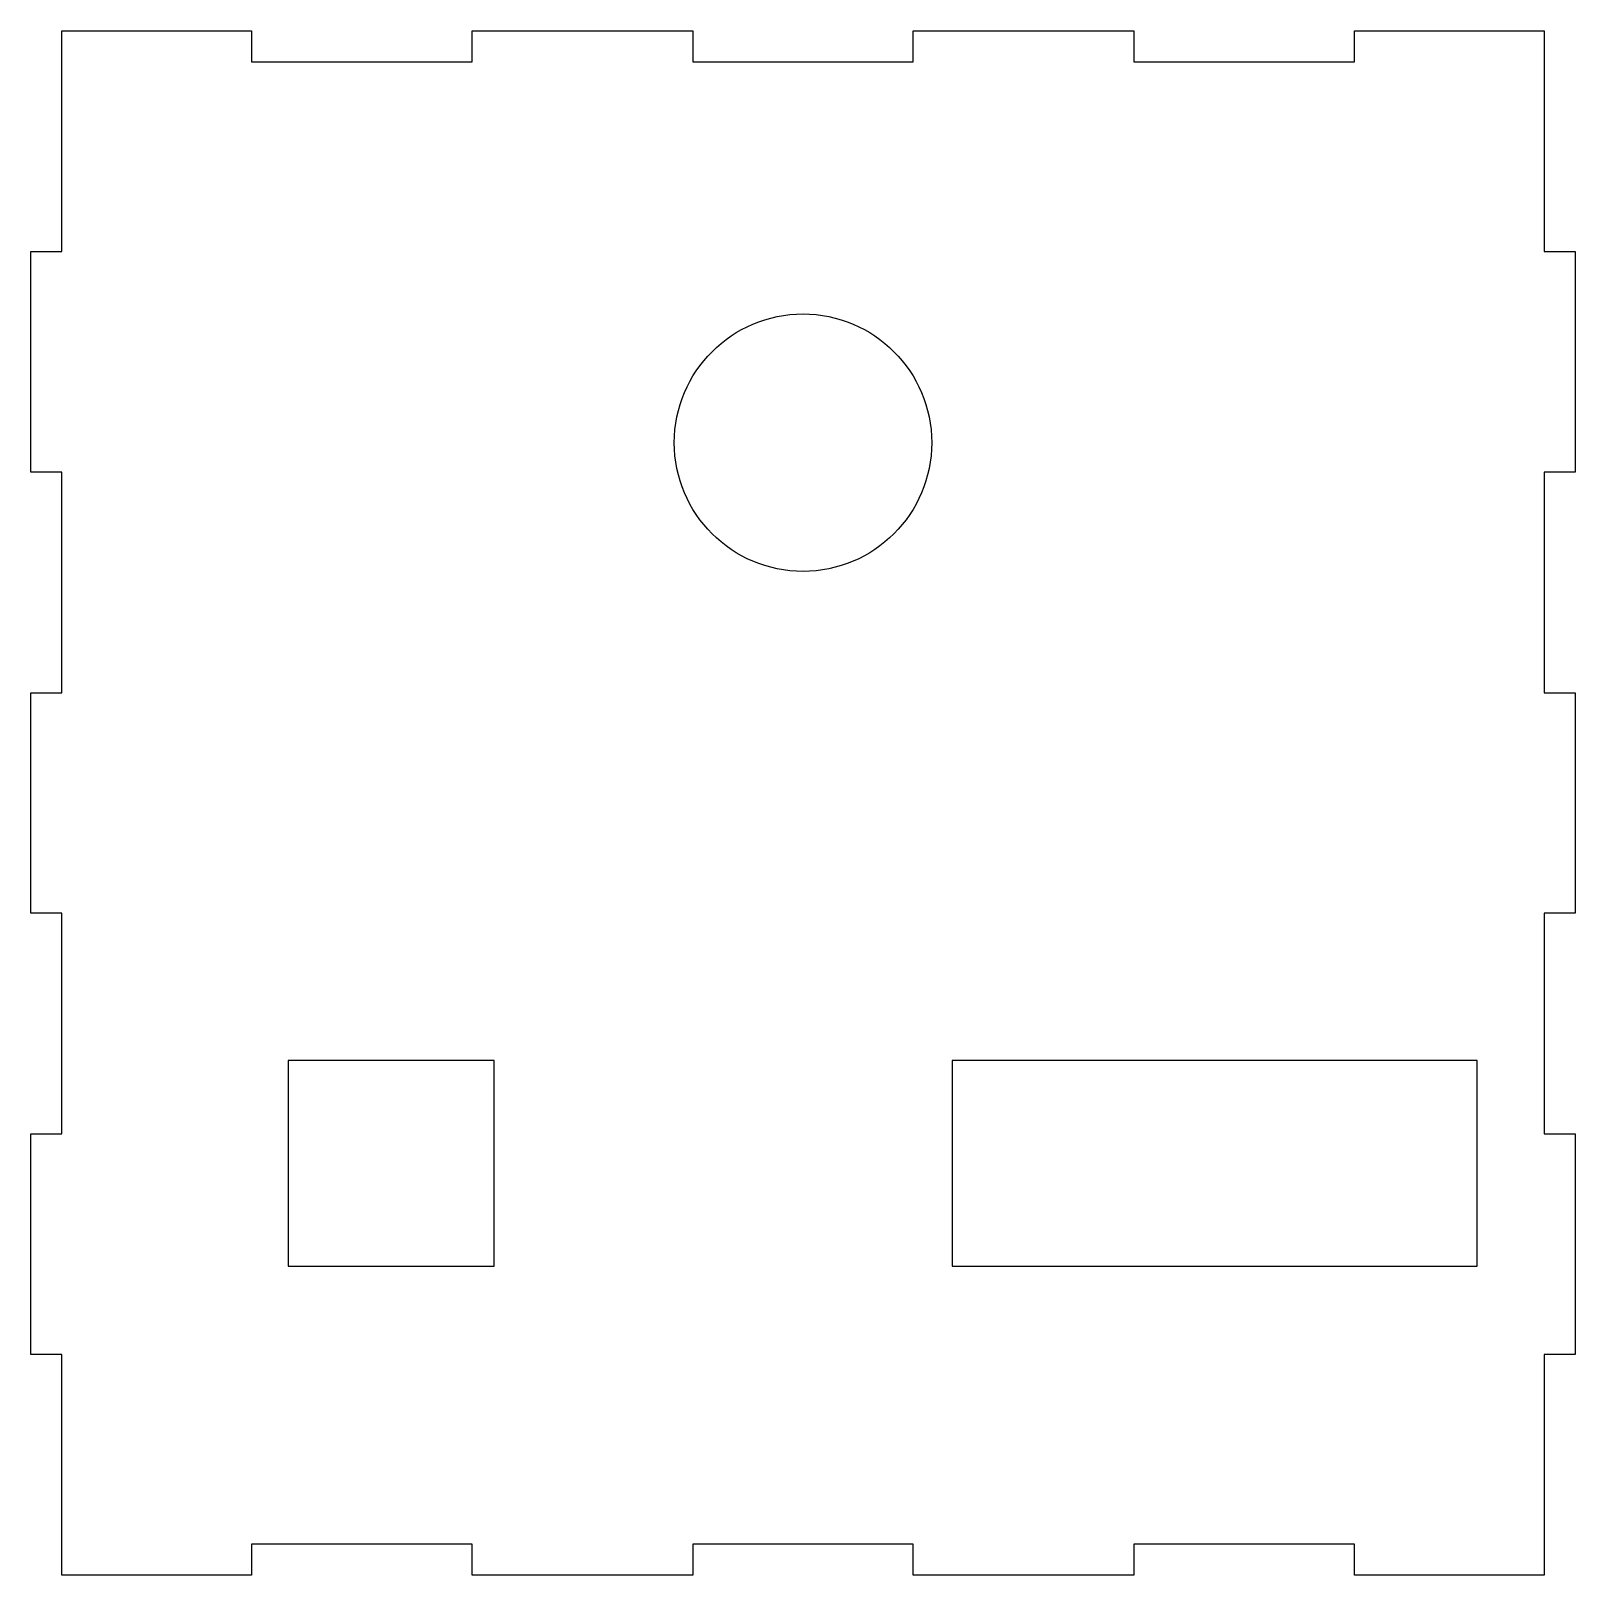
# Model space of a CAD drawing. Header units: millimetres. Extents: x -75 to 75, y -75 to 75.
import ezdxf

# ---------------------------------------------------------------- set-up
doc = ezdxf.new("R2010")
doc.units = ezdxf.units.MM
doc.layers.get('0').update_dxf_attribs({"linetype": 'CONTINUOUS'})

msp = doc.modelspace()

# ---------------------------------------------------------------- linework, layer by layer
for points in [[(72, -53.57), (72, -75), (53.57, -75), (53.57, -72), (32.14, -72), (32.14, -75), (10.71, -75), (10.71, -72), (-10.71, -72), (-10.71, -75), (-32.14, -75), (-32.14, -72), (-53.57, -72), (-53.57, -75), (-72, -75), (-72, -53.57), (-75, -53.57), (-75, -32.14), (-72, -32.14), (-72, -10.71), (-75, -10.71), (-75, 10.71), (-72, 10.71), (-72, 32.14), (-75, 32.14), (-75, 53.57), (-72, 53.57), (-72, 75), (-53.57, 75), (-53.57, 72), (-32.14, 72), (-32.14, 75), (-10.71, 75), (-10.71, 72), (10.71, 72), (10.71, 75), (32.14, 75), (32.14, 72), (53.57, 72), (53.57, 75), (72, 75), (72, 53.57), (75, 53.57), (75, 32.14), (72, 32.14), (72, 10.71), (75, 10.71), (75, -10.71), (72, -10.71), (72, -32.14), (75, -32.14), (75, -53.57)], [(-50, -25), (-50, -45), (-30, -45), (-30, -25)], [(14.5, -25), (14.5, -45), (65.5, -45), (65.5, -25)]]:
    msp.add_lwpolyline(points, close=True)
msp.add_circle((0, 35), 12.5)

doc.saveas('drawing.dxf')
